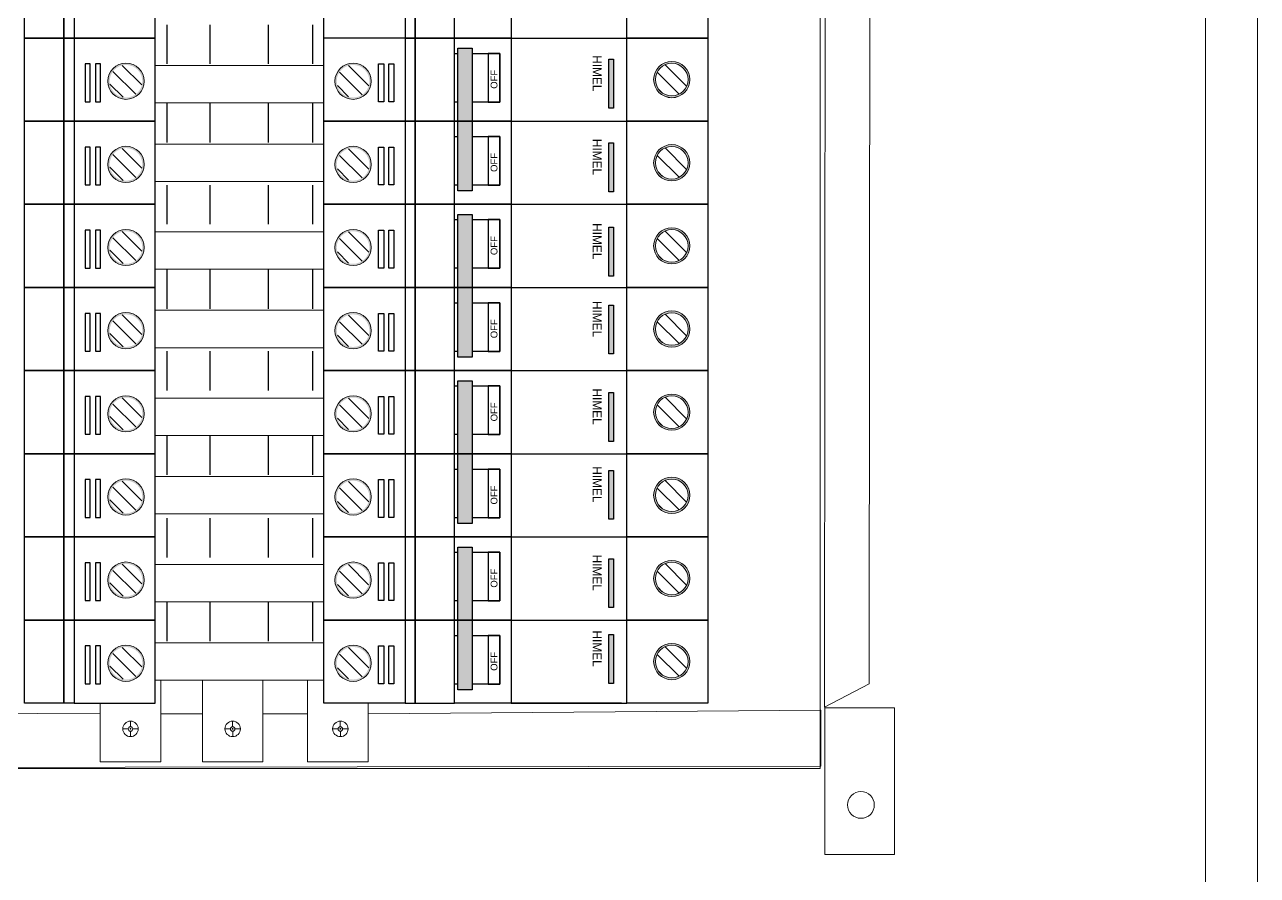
# Model space of a CAD drawing. Header units: inches. Extents: x 18739 to 22272, y 3658 to 7913.
# Drawn here: x 20377.6 to 20477, y 6820.7 to 6889.2 of the extents above; entities that cross this region are included whole.
import ezdxf

# ---------------------------------------------------------------- set-up
doc = ezdxf.new("R2010")
doc.units = ezdxf.units.IN
doc.header["$MEASUREMENT"] = 0
doc.layers.add('20-80AT', color=85, linetype='Continuous')
doc.layers.add('ENCLOSRURE', color=7, linetype='Continuous', lineweight=20)
doc.layers.add('LUGS', color=251, linetype='Continuous', lineweight=5)
doc.styles.get("Standard").update_dxf_attribs({"font": 'arial.ttf'})

msp = doc.modelspace()

# ---------------------------------------------------------------- hatches: boundary and pattern name
h = msp.add_hatch(color=1)
h.dxf.hatch_style = 1
h.paths.add_polyline_path([(20412.56841, 6887.33825), (20413.71143, 6887.33825), (20413.71143, 6875.83154), (20412.56841, 6875.83154)])
h = msp.add_hatch(color=1)
h.dxf.hatch_style = 1
h.paths.add_polyline_path([(20425.11935, 6886.43888), (20424.73499, 6886.43888), (20424.73499, 6882.50071), (20425.11935, 6882.50071)])
h = msp.add_hatch(color=1)
h.dxf.hatch_style = 1
h.paths.add_polyline_path([(20425.11935, 6879.69685), (20424.73499, 6879.69685), (20424.73499, 6875.75868), (20425.11935, 6875.75868)])
h = msp.add_hatch(color=1)
h.dxf.hatch_style = 1
h.paths.add_polyline_path([(20412.56836, 6873.93376), (20413.71138, 6873.93376), (20413.71138, 6862.42705), (20412.56836, 6862.42705)])
h = msp.add_hatch(color=1)
h.dxf.hatch_style = 1
h.paths.add_polyline_path([(20425.11935, 6872.90383), (20424.73499, 6872.90383), (20424.73499, 6868.96566), (20425.11935, 6868.96566)])
h = msp.add_hatch(color=1)
h.dxf.hatch_style = 1
h.paths.add_polyline_path([(20425.11935, 6866.63229), (20424.73499, 6866.63229), (20424.73499, 6862.69412), (20425.11935, 6862.69412)])
h = msp.add_hatch(color=1)
h.dxf.hatch_style = 1
h.paths.add_polyline_path([(20412.56832, 6860.52927), (20413.71134, 6860.52927), (20413.71134, 6849.02256), (20412.56832, 6849.02256)])
h = msp.add_hatch(color=1)
h.dxf.hatch_style = 1
h.paths.add_polyline_path([(20425.11935, 6859.57651), (20424.73499, 6859.57651), (20424.73499, 6855.63834), (20425.11935, 6855.63834)])
h = msp.add_hatch(color=1)
h.dxf.hatch_style = 1
h.paths.add_polyline_path([(20425.11935, 6853.30497), (20424.73499, 6853.30497), (20424.73499, 6849.3668), (20425.11935, 6849.3668)])
h = msp.add_hatch(color=1)
h.dxf.hatch_style = 1
h.paths.add_polyline_path([(20412.56827, 6847.12478), (20413.71129, 6847.12478), (20413.71129, 6835.61808), (20412.56827, 6835.61808)])
h = msp.add_hatch(color=1)
h.dxf.hatch_style = 1
h.paths.add_polyline_path([(20425.11935, 6846.18149), (20424.73499, 6846.18149), (20424.73499, 6842.24332), (20425.11935, 6842.24332)])
h = msp.add_hatch(color=1)
h.dxf.hatch_style = 1
h.paths.add_polyline_path([(20425.11935, 6840.06668), (20424.73499, 6840.06668), (20424.73499, 6836.12851), (20425.11935, 6836.12851)])
at = {"layer": 'ENCLOSRURE'}
h = msp.add_hatch(color=253, dxfattribs=at)
h.dxf.hatch_style = 1
h.paths.add_polyline_path([(20385.81015, 6883.21247, 1), (20385.81015, 6886.13372, 1)])
h.paths.add_polyline_path([(20385.81015, 6885.98649, -1), (20385.81015, 6883.35969, -1)], flags=16)
h = msp.add_hatch(dxfattribs=at)
h.set_pattern_fill('ANSI31', color=253, scale=7.059697, angle=90)
h.set_pattern_definition([(135, (970.8595, -42175.3617), (-0.62399498, -0.62399498), [])])
h.paths.add_polyline_path([(20385.81015, 6885.98649, 1), (20385.81015, 6883.35969, 1)])
h = msp.add_hatch(color=253, dxfattribs=at)
h.dxf.hatch_style = 1
h.paths.add_polyline_path([(20404.11834, 6883.21249, -1), (20404.11834, 6886.13374, -1)])
h.paths.add_polyline_path([(20404.11834, 6885.98652, 1), (20404.11834, 6883.35971, 1)], flags=16)
h = msp.add_hatch(dxfattribs=at)
h.set_pattern_fill('ANSI31', color=253, scale=7.059697, angle=90)
h.set_pattern_definition([(135, (970.3463, -42175.3617), (-0.62399498, -0.62399498), [])])
h.paths.add_polyline_path([(20404.11834, 6885.98652, -1), (20404.11834, 6883.35971, -1)])
h = msp.add_hatch(color=253, dxfattribs=at)
h.dxf.hatch_style = 1
h.paths.add_polyline_path([(20431.27245, 6884.80558, 1), (20428.3512, 6884.80558, 1)])
h.paths.add_polyline_path([(20431.12523, 6884.80558, 1), (20428.49842, 6884.80558, 1)], flags=16)
h = msp.add_hatch(dxfattribs=at)
h.set_pattern_fill('ANSI31', color=253, scale=7.059697, angle=90)
h.set_pattern_definition([(135, (944.6528, -42175.2292), (-0.62399498, -0.62399498), [])])
h.paths.add_polyline_path([(20431.12523, 6884.80558, 1), (20428.49842, 6884.80558, 1)])
h = msp.add_hatch(color=253, dxfattribs=at)
h.dxf.hatch_style = 1
h.paths.add_polyline_path([(20385.81012, 6876.51022, 1), (20385.81012, 6879.43147, 1)])
h.paths.add_polyline_path([(20385.81012, 6879.28425, -1), (20385.81012, 6876.65744, -1)], flags=16)
h = msp.add_hatch(color=253, dxfattribs=at)
h.dxf.hatch_style = 1
h.paths.add_polyline_path([(20404.11838, 6876.51022, -1), (20404.11838, 6879.43147, -1)])
h.paths.add_polyline_path([(20404.11838, 6879.28425, 1), (20404.11838, 6876.65744, 1)], flags=16)
h = msp.add_hatch(color=253, dxfattribs=at)
h.dxf.hatch_style = 1
h.paths.add_polyline_path([(20431.2725, 6878.10331, 1), (20428.35125, 6878.10331, 1)])
h.paths.add_polyline_path([(20431.12528, 6878.10331, 1), (20428.49847, 6878.10331, 1)], flags=16)
h = msp.add_hatch(dxfattribs=at)
h.set_pattern_fill('ANSI31', color=253, scale=7.059697, angle=90)
h.set_pattern_definition([(135, (944.6529, -42181.9315), (-0.62399498, -0.62399498), [])])
h.paths.add_polyline_path([(20431.12528, 6878.10331, 1), (20428.49847, 6878.10331, 1)])
h = msp.add_hatch(dxfattribs=at)
h.set_pattern_fill('ANSI31', color=253, scale=7.059697, angle=90)
h.set_pattern_definition([(135, (970.8594, -42182.064), (-0.62399498, -0.62399498), [])])
h.paths.add_polyline_path([(20385.81012, 6879.28425, 1), (20385.81012, 6876.65744, 1)])
h = msp.add_hatch(dxfattribs=at)
h.set_pattern_fill('ANSI31', color=253, scale=7.059697, angle=90)
h.set_pattern_definition([(135, (970.3464, -42182.064), (-0.62399498, -0.62399498), [])])
h.paths.add_polyline_path([(20404.11838, 6879.28425, -1), (20404.11838, 6876.65744, -1)])
h = msp.add_hatch(color=253, dxfattribs=at)
h.dxf.hatch_style = 1
h.paths.add_polyline_path([(20385.8101, 6869.80798, 1), (20385.8101, 6872.72923, 1)])
h.paths.add_polyline_path([(20385.8101, 6872.58201, -1), (20385.8101, 6869.9552, -1)], flags=16)
h = msp.add_hatch(dxfattribs=at)
h.set_pattern_fill('ANSI31', color=253, scale=7.059697, angle=90)
h.set_pattern_definition([(135, (970.8594, -42188.7662), (-0.62399498, -0.62399498), [])])
h.paths.add_polyline_path([(20385.8101, 6872.58201, 1), (20385.8101, 6869.9552, 1)])
h = msp.add_hatch(color=253, dxfattribs=at)
h.dxf.hatch_style = 1
h.paths.add_polyline_path([(20404.11829, 6869.808, -1), (20404.11829, 6872.72925, -1)])
h.paths.add_polyline_path([(20404.11829, 6872.58203, 1), (20404.11829, 6869.95522, 1)], flags=16)
h = msp.add_hatch(dxfattribs=at)
h.set_pattern_fill('ANSI31', color=253, scale=7.059697, angle=90)
h.set_pattern_definition([(135, (970.3463, -42188.7662), (-0.62399498, -0.62399498), [])])
h.paths.add_polyline_path([(20404.11829, 6872.58203, -1), (20404.11829, 6869.95522, -1)])
h = msp.add_hatch(color=253, dxfattribs=at)
h.dxf.hatch_style = 1
h.paths.add_polyline_path([(20431.2724, 6871.40109, 1), (20428.35115, 6871.40109, 1)])
h.paths.add_polyline_path([(20431.12518, 6871.40109, 1), (20428.49838, 6871.40109, 1)], flags=16)
h = msp.add_hatch(dxfattribs=at)
h.set_pattern_fill('ANSI31', color=253, scale=7.059697, angle=90)
h.set_pattern_definition([(135, (944.6528, -42188.6337), (-0.62399498, -0.62399498), [])])
h.paths.add_polyline_path([(20431.12518, 6871.40109, 1), (20428.49838, 6871.40109, 1)])
h = msp.add_hatch(color=253, dxfattribs=at)
h.dxf.hatch_style = 1
h.paths.add_polyline_path([(20385.81008, 6863.10573, 1), (20385.81008, 6866.02698, 1)])
h.paths.add_polyline_path([(20385.81008, 6865.87976, -1), (20385.81008, 6863.25296, -1)], flags=16)
h = msp.add_hatch(dxfattribs=at)
h.set_pattern_fill('ANSI31', color=253, scale=7.059697, angle=90)
h.set_pattern_definition([(135, (970.8594, -42195.46845), (-0.62399498, -0.62399498), [])])
h.paths.add_polyline_path([(20385.81008, 6865.87976, 1), (20385.81008, 6863.25296, 1)])
h = msp.add_hatch(color=253, dxfattribs=at)
h.dxf.hatch_style = 1
h.paths.add_polyline_path([(20404.11834, 6863.10573, -1), (20404.11834, 6866.02698, -1)])
h.paths.add_polyline_path([(20404.11834, 6865.87976, 1), (20404.11834, 6863.25296, 1)], flags=16)
h = msp.add_hatch(dxfattribs=at)
h.set_pattern_fill('ANSI31', color=253, scale=7.059697, angle=90)
h.set_pattern_definition([(135, (970.3463, -42195.46845), (-0.62399498, -0.62399498), [])])
h.paths.add_polyline_path([(20404.11834, 6865.87976, -1), (20404.11834, 6863.25296, -1)])
h = msp.add_hatch(color=253, dxfattribs=at)
h.dxf.hatch_style = 1
h.paths.add_polyline_path([(20431.27245, 6864.69882, 1), (20428.3512, 6864.69882, 1)])
h.paths.add_polyline_path([(20431.12523, 6864.69882, 1), (20428.49842, 6864.69882, 1)], flags=16)
h = msp.add_hatch(dxfattribs=at)
h.set_pattern_fill('ANSI31', color=253, scale=7.059697, angle=90)
h.set_pattern_definition([(135, (944.6528, -42195.336), (-0.62399498, -0.62399498), [])])
h.paths.add_polyline_path([(20431.12523, 6864.69882, 1), (20428.49842, 6864.69882, 1)])
h = msp.add_hatch(color=253, dxfattribs=at)
h.dxf.hatch_style = 1
h.paths.add_polyline_path([(20385.81005, 6856.40349, 1), (20385.81005, 6859.32474, 1)])
h.paths.add_polyline_path([(20385.81005, 6859.17752, -1), (20385.81005, 6856.55071, -1)], flags=16)
h = msp.add_hatch(dxfattribs=at)
h.set_pattern_fill('ANSI31', color=253, scale=7.059697, angle=90)
h.set_pattern_definition([(135, (970.8594, -42202.1707), (-0.62399498, -0.62399498), [])])
h.paths.add_polyline_path([(20385.81005, 6859.17752, 1), (20385.81005, 6856.55071, 1)])
h = msp.add_hatch(color=253, dxfattribs=at)
h.dxf.hatch_style = 1
h.paths.add_polyline_path([(20404.11824, 6856.40351, -1), (20404.11824, 6859.32476, -1)])
h.paths.add_polyline_path([(20404.11824, 6859.17754, 1), (20404.11824, 6856.55074, 1)], flags=16)
h = msp.add_hatch(dxfattribs=at)
h.set_pattern_fill('ANSI31', color=253, scale=7.059697, angle=90)
h.set_pattern_definition([(135, (970.3462, -42202.1707), (-0.62399498, -0.62399498), [])])
h.paths.add_polyline_path([(20404.11824, 6859.17754, -1), (20404.11824, 6856.55074, -1)])
h = msp.add_hatch(color=253, dxfattribs=at)
h.dxf.hatch_style = 1
h.paths.add_polyline_path([(20431.27236, 6857.9966, 1), (20428.35111, 6857.9966, 1)])
h.paths.add_polyline_path([(20431.12514, 6857.9966, 1), (20428.49833, 6857.9966, 1)], flags=16)
h = msp.add_hatch(dxfattribs=at)
h.set_pattern_fill('ANSI31', color=253, scale=7.059697, angle=90)
h.set_pattern_definition([(135, (944.65275, -42202.0382), (-0.62399498, -0.62399498), [])])
h.paths.add_polyline_path([(20431.12514, 6857.9966, 1), (20428.49833, 6857.9966, 1)])
h = msp.add_hatch(color=253, dxfattribs=at)
h.dxf.hatch_style = 1
h.paths.add_polyline_path([(20385.81003, 6849.70125, 1), (20385.81003, 6852.62249, 1)])
h.paths.add_polyline_path([(20385.81003, 6852.47527, -1), (20385.81003, 6849.84847, -1)], flags=16)
h = msp.add_hatch(color=253, dxfattribs=at)
h.dxf.hatch_style = 1
h.paths.add_polyline_path([(20404.11829, 6849.70125, -1), (20404.11829, 6852.62249, -1)])
h.paths.add_polyline_path([(20404.11829, 6852.47527, 1), (20404.11829, 6849.84847, 1)], flags=16)
h = msp.add_hatch(color=253, dxfattribs=at)
h.dxf.hatch_style = 1
h.paths.add_polyline_path([(20431.2724, 6851.29433, 1), (20428.35115, 6851.29433, 1)])
h.paths.add_polyline_path([(20431.12518, 6851.29433, 1), (20428.49838, 6851.29433, 1)], flags=16)
h = msp.add_hatch(dxfattribs=at)
h.set_pattern_fill('ANSI31', color=253, scale=7.059697, angle=90)
h.set_pattern_definition([(135, (944.6528, -42208.7405), (-0.62399498, -0.62399498), [])])
h.paths.add_polyline_path([(20431.12518, 6851.29433, 1), (20428.49838, 6851.29433, 1)])
h = msp.add_hatch(dxfattribs=at)
h.set_pattern_fill('ANSI31', color=253, scale=7.059697, angle=90)
h.set_pattern_definition([(135, (970.8593, -42208.8729), (-0.62399498, -0.62399498), [])])
h.paths.add_polyline_path([(20385.81003, 6852.47527, 1), (20385.81003, 6849.84847, 1)])
h = msp.add_hatch(dxfattribs=at)
h.set_pattern_fill('ANSI31', color=253, scale=7.059697, angle=90)
h.set_pattern_definition([(135, (970.3463, -42208.8729), (-0.62399498, -0.62399498), [])])
h.paths.add_polyline_path([(20404.11829, 6852.47527, -1), (20404.11829, 6849.84847, -1)])
h = msp.add_hatch(color=253, dxfattribs=at)
h.dxf.hatch_style = 1
h.paths.add_polyline_path([(20385.81001, 6842.999, 1), (20385.81001, 6845.92025, 1)])
h.paths.add_polyline_path([(20385.81001, 6845.77303, -1), (20385.81001, 6843.14622, -1)], flags=16)
h = msp.add_hatch(dxfattribs=at)
h.set_pattern_fill('ANSI31', color=253, scale=7.059697, angle=90)
h.set_pattern_definition([(135, (970.8593, -42215.5752), (-0.62399498, -0.62399498), [])])
h.paths.add_polyline_path([(20385.81001, 6845.77303, 1), (20385.81001, 6843.14622, 1)])
h = msp.add_hatch(color=253, dxfattribs=at)
h.dxf.hatch_style = 1
h.paths.add_polyline_path([(20404.1182, 6842.99903, -1), (20404.1182, 6845.92027, -1)])
h.paths.add_polyline_path([(20404.1182, 6845.77305, 1), (20404.1182, 6843.14625, 1)], flags=16)
h = msp.add_hatch(dxfattribs=at)
h.set_pattern_fill('ANSI31', color=253, scale=7.059697, angle=90)
h.set_pattern_definition([(135, (970.3462, -42215.5752), (-0.62399498, -0.62399498), [])])
h.paths.add_polyline_path([(20404.1182, 6845.77305, -1), (20404.1182, 6843.14625, -1)])
h = msp.add_hatch(color=253, dxfattribs=at)
h.dxf.hatch_style = 1
h.paths.add_polyline_path([(20431.27231, 6844.59211, 1), (20428.35106, 6844.59211, 1)])
h.paths.add_polyline_path([(20431.12509, 6844.59211, 1), (20428.49828, 6844.59211, 1)], flags=16)
h = msp.add_hatch(dxfattribs=at)
h.set_pattern_fill('ANSI31', color=253, scale=7.059697, angle=90)
h.set_pattern_definition([(135, (944.6527, -42215.4427), (-0.62399498, -0.62399498), [])])
h.paths.add_polyline_path([(20431.12509, 6844.59211, 1), (20428.49828, 6844.59211, 1)])
h = msp.add_hatch(color=253, dxfattribs=at)
h.dxf.hatch_style = 1
h.paths.add_polyline_path([(20385.80998, 6836.29676, 1), (20385.80998, 6839.21801, 1)])
h.paths.add_polyline_path([(20385.80998, 6839.07078, -1), (20385.80998, 6836.44398, -1)], flags=16)
h = msp.add_hatch(dxfattribs=at)
h.set_pattern_fill('ANSI31', color=253, scale=7.059697, angle=90)
h.set_pattern_definition([(135, (970.8593, -42222.2774), (-0.62399498, -0.62399498), [])])
h.paths.add_polyline_path([(20385.80998, 6839.07078, 1), (20385.80998, 6836.44398, 1)])
h = msp.add_hatch(color=253, dxfattribs=at)
h.dxf.hatch_style = 1
h.paths.add_polyline_path([(20404.11824, 6836.29676, -1), (20404.11824, 6839.21801, -1)])
h.paths.add_polyline_path([(20404.11824, 6839.07078, 1), (20404.11824, 6836.44398, 1)], flags=16)
h = msp.add_hatch(dxfattribs=at)
h.set_pattern_fill('ANSI31', color=253, scale=7.059697, angle=90)
h.set_pattern_definition([(135, (970.3462, -42222.2774), (-0.62399498, -0.62399498), [])])
h.paths.add_polyline_path([(20404.11824, 6839.07078, -1), (20404.11824, 6836.44398, -1)])
h = msp.add_hatch(color=253, dxfattribs=at)
h.dxf.hatch_style = 1
h.paths.add_polyline_path([(20431.27236, 6837.88984, 1), (20428.35111, 6837.88984, 1)])
h.paths.add_polyline_path([(20431.12514, 6837.88984, 1), (20428.49833, 6837.88984, 1)], flags=16)
h = msp.add_hatch(dxfattribs=at)
h.set_pattern_fill('ANSI31', color=253, scale=7.059697, angle=90)
h.set_pattern_definition([(135, (944.65275, -42222.145), (-0.62399498, -0.62399498), [])])
h.paths.add_polyline_path([(20431.12514, 6837.88984, 1), (20428.49833, 6837.88984, 1)])

# ---------------------------------------------------------------- linework, layer by layer
at = {"color": 0}
for p, q in [((20389.09821, 6889.22971), (20389.09821, 6886.07007)), ((20392.58214, 6889.22971), (20392.58214, 6886.07007)), ((20397.28107, 6889.22971), (20397.28107, 6886.07007)), ((20400.85892, 6889.22971), (20400.85892, 6886.07007)), ((20416.85101, 6888.15718), (20426.18191, 6888.15718)), ((20389.09821, 6882.90188), (20389.09821, 6879.74223)), ((20392.58214, 6882.90188), (20392.58214, 6879.74223)), ((20397.28107, 6882.90188), (20397.28107, 6879.74223)), ((20400.85892, 6882.90188), (20400.85892, 6879.74223)), ((20389.09821, 6876.29894), (20389.09821, 6873.1393)), ((20392.58214, 6876.29894), (20392.58214, 6873.1393)), ((20397.28107, 6876.29894), (20397.28107, 6873.1393)), ((20400.85892, 6876.29894), (20400.85892, 6873.1393)), ((20416.85096, 6874.7527), (20426.18186, 6874.7527)), ((20389.09816, 6869.49739), (20389.09816, 6866.33774)), ((20392.58209, 6869.49739), (20392.58209, 6866.33774)), ((20397.28102, 6869.49739), (20397.28102, 6866.33774)), ((20400.85887, 6869.49739), (20400.85887, 6866.33774)), ((20389.09821, 6862.91024), (20389.09821, 6859.7506)), ((20392.58214, 6862.91024), (20392.58214, 6859.7506)), ((20397.28107, 6862.91024), (20397.28107, 6859.7506)), ((20400.85892, 6862.91024), (20400.85892, 6859.7506)), ((20416.85091, 6861.34821), (20426.18182, 6861.34821)), ((20389.09811, 6856.0929), (20389.09811, 6852.93326)), ((20392.58204, 6856.0929), (20392.58204, 6852.93326)), ((20397.28098, 6856.0929), (20397.28098, 6852.93326)), ((20400.85883, 6856.0929), (20400.85883, 6852.93326)), ((20389.09821, 6849.44607), (20389.09821, 6846.28643)), ((20392.58214, 6849.44607), (20392.58214, 6846.28643)), ((20397.28107, 6849.44607), (20397.28107, 6846.28643)), ((20400.85892, 6849.44607), (20400.85892, 6846.28643)), ((20416.85087, 6847.94372), (20426.18177, 6847.94372)), ((20389.09807, 6842.68841), (20389.09807, 6839.52877)), ((20392.582, 6842.68841), (20392.582, 6839.52877)), ((20397.28093, 6842.68841), (20397.28093, 6839.52877)), ((20400.85878, 6842.68841), (20400.85878, 6839.52877)), ((20416.85082, 6834.53923), (20426.18172, 6834.53923))]:
    msp.add_line(p, q, dxfattribs=at)
at = {"color": 1}
for points in [[(20412.56841, 6875.83154), (20412.56841, 6887.33825), (20413.71143, 6887.33825), (20413.71143, 6875.83154)], [(20425.11935, 6886.43888), (20425.11935, 6882.50071), (20424.73499, 6882.50071), (20424.73499, 6886.43888)], [(20425.11935, 6879.69685), (20425.11935, 6875.75868), (20424.73499, 6875.75868), (20424.73499, 6879.69685)], [(20412.56836, 6862.42705), (20412.56836, 6873.93376), (20413.71138, 6873.93376), (20413.71138, 6862.42705)], [(20425.11935, 6872.90383), (20425.11935, 6868.96566), (20424.73499, 6868.96566), (20424.73499, 6872.90383)], [(20425.11935, 6866.63229), (20425.11935, 6862.69412), (20424.73499, 6862.69412), (20424.73499, 6866.63229)], [(20412.56832, 6849.02256), (20412.56832, 6860.52927), (20413.71134, 6860.52927), (20413.71134, 6849.02256)], [(20425.11935, 6859.57651), (20425.11935, 6855.63834), (20424.73499, 6855.63834), (20424.73499, 6859.57651)], [(20425.11935, 6853.30497), (20425.11935, 6849.3668), (20424.73499, 6849.3668), (20424.73499, 6853.30497)], [(20412.56827, 6835.61808), (20412.56827, 6847.12478), (20413.71129, 6847.12478), (20413.71129, 6835.61808)], [(20425.11935, 6846.18149), (20425.11935, 6842.24332), (20424.73499, 6842.24332), (20424.73499, 6846.18149)], [(20425.11935, 6840.06668), (20425.11935, 6836.12851), (20424.73499, 6836.12851), (20424.73499, 6840.06668)]]:
    msp.add_lwpolyline(points, close=True, dxfattribs=at)
at = {"layer": '20-80AT', "color": 0}
for p, q in [((20416.85094, 6888.15751), (20426.18186, 6888.15729)), ((20416.85103, 6881.45513), (20426.18196, 6881.45492)), ((20416.85103, 6874.75302), (20426.18196, 6874.75281)), ((20416.85098, 6868.05064), (20426.18191, 6868.05043)), ((20416.85098, 6861.34853), (20426.18191, 6861.34832)), ((20416.85094, 6854.64615), (20426.18186, 6854.64594)), ((20416.85094, 6847.94404), (20426.18186, 6847.94383)), ((20416.85089, 6841.24166), (20426.18182, 6841.24145)), ((20416.442, 6834.56274), (20425.77292, 6834.56253)), ((20416.85089, 6834.53955), (20426.18182, 6834.53934))]:
    msp.add_line(p, q, dxfattribs=at)
for points in [[(20377.63981, 6894.85967), (20380.79368, 6894.85967), (20380.79368, 6888.15741), (20377.63981, 6888.15741)], [(20380.79368, 6894.85967), (20381.6191, 6894.85967), (20381.6191, 6888.15746), (20380.79368, 6888.15746)], [(20381.61912, 6894.85971), (20381.6191, 6888.15746), (20388.15681, 6888.15746), (20388.15684, 6894.85971)], [(20408.3092, 6894.85971), (20408.30922, 6888.15746), (20401.77151, 6888.15746), (20401.77148, 6894.85971)], [(20409.13464, 6894.85967), (20408.30922, 6894.85967), (20408.30922, 6888.15746), (20409.13464, 6888.15746)], [(20412.28851, 6894.85967), (20409.13464, 6894.85967), (20409.13464, 6888.15741), (20412.28851, 6888.15741)], [(20412.28887, 6888.15737), (20412.28884, 6894.85962), (20416.85094, 6894.85962), (20416.85096, 6888.15737)], [(20432.71958, 6894.8594), (20432.7196, 6888.15716), (20426.18189, 6888.15716), (20426.18186, 6894.8594)], [(20377.63993, 6888.15743), (20380.79379, 6888.15743), (20380.79379, 6881.45516), (20377.63993, 6881.45516)], [(20380.79379, 6888.15743), (20381.61921, 6888.15743), (20381.61921, 6881.45522), (20380.79379, 6881.45522)], [(20381.61924, 6888.15746), (20381.61921, 6881.45522), (20388.15693, 6881.45522), (20388.15695, 6888.15746)], [(20408.30925, 6888.15749), (20408.30927, 6881.45524), (20401.77155, 6881.45524), (20401.77153, 6888.15749)], [(20409.13469, 6888.15745), (20408.30927, 6888.15745), (20408.30927, 6881.45524), (20409.13469, 6881.45524)], [(20412.28856, 6888.15745), (20409.13469, 6888.15745), (20409.13469, 6881.45519), (20412.28856, 6881.45519)], [(20412.28891, 6881.45515), (20412.28889, 6888.1574), (20416.85098, 6888.1574), (20416.85101, 6881.45515)], [(20432.71962, 6888.15718), (20432.71965, 6881.45494), (20426.18193, 6881.45494), (20426.18191, 6888.15718)], [(20415.95737, 6882.99748), (20415.95737, 6886.91832), (20415.01678, 6886.91832), (20415.01678, 6882.99748)], [(20382.92404, 6883.01991), (20382.92404, 6886.06917), (20382.51667, 6886.06917), (20382.51667, 6883.01991)], [(20383.74801, 6883.01991), (20383.74801, 6886.06917), (20383.34064, 6886.06917), (20383.34064, 6883.01991)], [(20406.18048, 6883.01994), (20406.18048, 6886.0692), (20406.58785, 6886.0692), (20406.58785, 6883.01994)], [(20407.00445, 6883.01994), (20407.00445, 6886.0692), (20407.41182, 6886.0692), (20407.41182, 6883.01994)], [(20377.6399, 6881.45519), (20380.79377, 6881.45519), (20380.79377, 6874.75292), (20377.6399, 6874.75292)], [(20380.79377, 6881.45519), (20381.61919, 6881.45519), (20381.61919, 6874.75298), (20380.79377, 6874.75298)], [(20381.61921, 6881.45522), (20381.61919, 6874.75298), (20388.15691, 6874.75298), (20388.15693, 6881.45522)], [(20408.30929, 6881.45522), (20408.30932, 6874.75298), (20401.7716, 6874.75298), (20401.77158, 6881.45522)], [(20409.13474, 6881.45519), (20408.30932, 6881.45519), (20408.30932, 6874.75298), (20409.13474, 6874.75298)], [(20412.2886, 6881.45519), (20409.13474, 6881.45519), (20409.13474, 6874.75292), (20412.2886, 6874.75292)], [(20412.28896, 6874.75289), (20412.28894, 6881.45513), (20416.85103, 6881.45513), (20416.85106, 6874.75289)], [(20432.71967, 6881.45492), (20432.7197, 6874.75267), (20426.18198, 6874.75267), (20426.18196, 6881.45492)], [(20415.95742, 6876.29521), (20415.95742, 6880.21605), (20415.01682, 6880.21605), (20415.01682, 6876.29521)], [(20382.92401, 6876.31767), (20382.92401, 6879.36693), (20382.51664, 6879.36693), (20382.51664, 6876.31767)], [(20383.74798, 6876.31767), (20383.74798, 6879.36693), (20383.34061, 6879.36693), (20383.34061, 6876.31767)], [(20406.18052, 6876.31767), (20406.18052, 6879.36693), (20406.5879, 6879.36693), (20406.5879, 6876.31767)], [(20407.00449, 6876.31767), (20407.00449, 6879.36693), (20407.41187, 6879.36693), (20407.41187, 6876.31767)], [(20377.63988, 6874.75294), (20380.79375, 6874.75294), (20380.79375, 6868.05067), (20377.63988, 6868.05067)], [(20380.79375, 6874.75294), (20381.61917, 6874.75294), (20381.61917, 6868.05073), (20380.79375, 6868.05073)], [(20381.61919, 6874.75298), (20381.61917, 6868.05073), (20388.15688, 6868.05073), (20388.15691, 6874.75298)], [(20408.3092, 6874.753), (20408.30922, 6868.05076), (20401.77151, 6868.05076), (20401.77148, 6874.753)], [(20409.13464, 6874.75297), (20408.30922, 6874.75297), (20408.30922, 6868.05076), (20409.13464, 6868.05076)], [(20412.28851, 6874.75297), (20409.13464, 6874.75297), (20409.13464, 6868.0507), (20412.28851, 6868.0507)], [(20412.28886, 6868.05067), (20412.28884, 6874.75291), (20416.85094, 6874.75291), (20416.85096, 6868.05067)], [(20432.71958, 6874.7527), (20432.7196, 6868.05045), (20426.18189, 6868.05045), (20426.18186, 6874.7527)], [(20415.95732, 6869.59299), (20415.95732, 6873.51383), (20415.01673, 6873.51383), (20415.01673, 6869.59299)], [(20382.92399, 6869.61542), (20382.92399, 6872.66468), (20382.51662, 6872.66468), (20382.51662, 6869.61542)], [(20383.74796, 6869.61542), (20383.74796, 6872.66468), (20383.34059, 6872.66468), (20383.34059, 6869.61542)], [(20406.18043, 6869.61545), (20406.18043, 6872.66471), (20406.5878, 6872.66471), (20406.5878, 6869.61545)], [(20407.0044, 6869.61545), (20407.0044, 6872.66471), (20407.41177, 6872.66471), (20407.41177, 6869.61545)], [(20377.63986, 6868.0507), (20380.79372, 6868.0507), (20380.79372, 6861.34843), (20377.63986, 6861.34843)], [(20380.79372, 6868.0507), (20381.61914, 6868.0507), (20381.61914, 6861.34849), (20380.79372, 6861.34849)], [(20381.61917, 6868.05073), (20381.61914, 6861.34849), (20388.15686, 6861.34849), (20388.15688, 6868.05073)], [(20408.30925, 6868.05073), (20408.30927, 6861.34849), (20401.77155, 6861.34849), (20401.77153, 6868.05073)], [(20409.13469, 6868.0507), (20408.30927, 6868.0507), (20408.30927, 6861.34849), (20409.13469, 6861.34849)], [(20412.28856, 6868.0507), (20409.13469, 6868.0507), (20409.13469, 6861.34843), (20412.28856, 6861.34843)], [(20412.28891, 6861.3484), (20412.28889, 6868.05064), (20416.85098, 6868.05064), (20416.85101, 6861.3484)], [(20432.71963, 6868.05043), (20432.71965, 6861.34818), (20426.18193, 6861.34818), (20426.18191, 6868.05043)], [(20415.95737, 6862.89072), (20415.95737, 6866.81156), (20415.01678, 6866.81156), (20415.01678, 6862.89072)], [(20382.92397, 6862.91318), (20382.92397, 6865.96244), (20382.5166, 6865.96244), (20382.5166, 6862.91318)], [(20383.74794, 6862.91318), (20383.74794, 6865.96244), (20383.34057, 6865.96244), (20383.34057, 6862.91318)], [(20406.18048, 6862.91318), (20406.18048, 6865.96244), (20406.58785, 6865.96244), (20406.58785, 6862.91318)], [(20407.00445, 6862.91318), (20407.00445, 6865.96244), (20407.41182, 6865.96244), (20407.41182, 6862.91318)], [(20377.63983, 6861.34845), (20380.7937, 6861.34845), (20380.7937, 6854.64618), (20377.63983, 6854.64618)], [(20380.7937, 6861.34845), (20381.61912, 6861.34845), (20381.61912, 6854.64624), (20380.7937, 6854.64624)], [(20381.61914, 6861.34849), (20381.61912, 6854.64624), (20388.15684, 6854.64624), (20388.15686, 6861.34849)], [(20408.30915, 6861.34851), (20408.30918, 6854.64627), (20401.77146, 6854.64627), (20401.77144, 6861.34851)], [(20409.1346, 6861.34848), (20408.30918, 6861.34848), (20408.30918, 6854.64627), (20409.1346, 6854.64627)], [(20412.28846, 6861.34848), (20409.1346, 6861.34848), (20409.1346, 6854.64621), (20412.28846, 6854.64621)], [(20412.28882, 6854.64618), (20412.28879, 6861.34842), (20416.85089, 6861.34842), (20416.85091, 6854.64618)], [(20432.71953, 6861.34821), (20432.71955, 6854.64596), (20426.18184, 6854.64596), (20426.18182, 6861.34821)], [(20415.95727, 6856.1885), (20415.95727, 6860.10934), (20415.01668, 6860.10934), (20415.01668, 6856.1885)], [(20382.92394, 6856.21093), (20382.92394, 6859.26019), (20382.51657, 6859.26019), (20382.51657, 6856.21093)], [(20383.74791, 6856.21093), (20383.74791, 6859.26019), (20383.34054, 6859.26019), (20383.34054, 6856.21093)], [(20406.18038, 6856.21096), (20406.18038, 6859.26022), (20406.58775, 6859.26022), (20406.58775, 6856.21096)], [(20407.00435, 6856.21096), (20407.00435, 6859.26022), (20407.41172, 6859.26022), (20407.41172, 6856.21096)], [(20377.63981, 6854.64621), (20380.79368, 6854.64621), (20380.79368, 6847.94394), (20377.63981, 6847.94394)], [(20380.79368, 6854.64621), (20381.6191, 6854.64621), (20381.6191, 6847.944), (20380.79368, 6847.944)], [(20381.61912, 6854.64624), (20381.6191, 6847.944), (20388.15681, 6847.944), (20388.15684, 6854.64624)], [(20408.3092, 6854.64624), (20408.30922, 6847.944), (20401.77151, 6847.944), (20401.77148, 6854.64624)], [(20409.13464, 6854.64621), (20408.30922, 6854.64621), (20408.30922, 6847.944), (20409.13464, 6847.944)], [(20412.28851, 6854.64621), (20409.13464, 6854.64621), (20409.13464, 6847.94394), (20412.28851, 6847.94394)], [(20412.28887, 6847.94391), (20412.28884, 6854.64615), (20416.85094, 6854.64615), (20416.85096, 6847.94391)], [(20432.71958, 6854.64594), (20432.7196, 6847.94369), (20426.18189, 6847.94369), (20426.18186, 6854.64594)], [(20382.92392, 6849.50869), (20382.92392, 6852.55795), (20382.51655, 6852.55795), (20382.51655, 6849.50869)], [(20383.74789, 6849.50869), (20383.74789, 6852.55795), (20383.34052, 6852.55795), (20383.34052, 6849.50869)], [(20406.18043, 6849.50869), (20406.18043, 6852.55795), (20406.5878, 6852.55795), (20406.5878, 6849.50869)], [(20407.0044, 6849.50869), (20407.0044, 6852.55795), (20407.41177, 6852.55795), (20407.41177, 6849.50869)], [(20415.95732, 6849.48623), (20415.95732, 6853.40707), (20415.01673, 6853.40707), (20415.01673, 6849.48623)], [(20377.63979, 6847.94396), (20380.79365, 6847.94396), (20380.79365, 6841.24169), (20377.63979, 6841.24169)], [(20380.79365, 6847.94396), (20381.61907, 6847.94396), (20381.61907, 6841.24175), (20380.79365, 6841.24175)], [(20381.6191, 6847.944), (20381.61907, 6841.24175), (20388.15679, 6841.24175), (20388.15681, 6847.944)], [(20408.30911, 6847.94402), (20408.30913, 6841.24178), (20401.77141, 6841.24178), (20401.77139, 6847.94402)], [(20409.13455, 6847.94399), (20408.30913, 6847.94399), (20408.30913, 6841.24178), (20409.13455, 6841.24178)], [(20412.28842, 6847.94399), (20409.13455, 6847.94399), (20409.13455, 6841.24172), (20412.28842, 6841.24172)], [(20412.28877, 6841.24169), (20412.28875, 6847.94393), (20416.85084, 6847.94393), (20416.85087, 6841.24169)], [(20432.71948, 6847.94372), (20432.71951, 6841.24147), (20426.18179, 6841.24147), (20426.18177, 6847.94372)], [(20415.95723, 6842.78401), (20415.95723, 6846.70485), (20415.01664, 6846.70485), (20415.01664, 6842.78401)], [(20382.9239, 6842.80645), (20382.9239, 6845.85571), (20382.51653, 6845.85571), (20382.51653, 6842.80645)], [(20383.74787, 6842.80645), (20383.74787, 6845.85571), (20383.34049, 6845.85571), (20383.34049, 6842.80645)], [(20406.18034, 6842.80647), (20406.18034, 6845.85573), (20406.58771, 6845.85573), (20406.58771, 6842.80647)], [(20407.00431, 6842.80647), (20407.00431, 6845.85573), (20407.41168, 6845.85573), (20407.41168, 6842.80647)], [(20377.63976, 6841.24172), (20380.79363, 6841.24172), (20380.79363, 6834.53945), (20377.63976, 6834.53945)], [(20380.79363, 6841.24172), (20381.61905, 6841.24172), (20381.61905, 6834.53951), (20380.79363, 6834.53951)], [(20381.61907, 6841.24175), (20381.61905, 6834.53951), (20388.15677, 6834.53951), (20388.15679, 6841.24175)], [(20408.30915, 6841.24175), (20408.30918, 6834.53951), (20401.77146, 6834.53951), (20401.77144, 6841.24175)], [(20409.1346, 6841.24172), (20408.30918, 6841.24172), (20408.30918, 6834.53951), (20409.1346, 6834.53951)], [(20412.28846, 6841.24172), (20409.1346, 6841.24172), (20409.1346, 6834.53945), (20412.28846, 6834.53945)], [(20412.28882, 6834.53942), (20412.2888, 6841.24166), (20416.85089, 6841.24166), (20416.85091, 6834.53942)], [(20432.71953, 6841.24145), (20432.71956, 6834.53921), (20426.18184, 6834.53921), (20426.18182, 6841.24145)], [(20415.95728, 6836.08174), (20415.95728, 6840.00259), (20415.01668, 6840.00259), (20415.01668, 6836.08174)], [(20382.92387, 6836.1042), (20382.92387, 6839.15346), (20382.5165, 6839.15346), (20382.5165, 6836.1042)], [(20383.74784, 6836.1042), (20383.74784, 6839.15346), (20383.34047, 6839.15346), (20383.34047, 6836.1042)], [(20406.18038, 6836.1042), (20406.18038, 6839.15346), (20406.58775, 6839.15346), (20406.58775, 6836.1042)], [(20407.00435, 6836.1042), (20407.00435, 6839.15346), (20407.41172, 6839.15346), (20407.41172, 6836.1042)]]:
    msp.add_lwpolyline(points, close=True, dxfattribs=at)
for points in [[(20416.85096, 6894.8594), (20416.85096, 6888.15729), (20426.18186, 6888.15729), (20426.18186, 6894.8594)], [(20416.85101, 6888.15718), (20416.85101, 6881.45507), (20426.18191, 6881.45507), (20426.18191, 6888.15718)], [(20412.56841, 6882.99748), (20412.28892, 6882.99748), (20412.28892, 6886.91832), (20412.5684, 6886.91832)], [(20413.71142, 6886.91832), (20415.95737, 6886.91832), (20415.95737, 6882.99748), (20413.71142, 6882.99748)], [(20416.85103, 6881.4551), (20412.28859, 6881.45516)], [(20412.28859, 6881.45512), (20412.56843, 6881.45511)], [(20413.71146, 6881.45509), (20416.85103, 6881.45505)], [(20416.85106, 6881.45492), (20416.85106, 6874.75281), (20426.18196, 6874.75281), (20426.18196, 6881.45492)], [(20412.56846, 6876.29521), (20412.28897, 6876.29521), (20412.28897, 6880.21605), (20412.56845, 6880.21605)], [(20413.71147, 6880.21605), (20415.95742, 6880.21605), (20415.95742, 6876.29521), (20413.71147, 6876.29521)], [(20416.85096, 6874.7527), (20416.85096, 6868.05059), (20426.18186, 6868.05059), (20426.18186, 6874.7527)], [(20412.56836, 6869.59299), (20412.28887, 6869.59299), (20412.28887, 6873.51383), (20412.56835, 6873.51383)], [(20413.71137, 6873.51383), (20415.95732, 6873.51383), (20415.95732, 6869.59299), (20413.71137, 6869.59299)], [(20416.85098, 6868.05061), (20412.28855, 6868.05067)], [(20412.28855, 6868.05063), (20412.56839, 6868.05062)], [(20413.71141, 6868.05061), (20416.85098, 6868.05056)], [(20416.85101, 6868.05043), (20416.85101, 6861.34832), (20426.18191, 6861.34832), (20426.18191, 6868.05043)], [(20412.56841, 6862.89072), (20412.28892, 6862.89072), (20412.28892, 6866.81156), (20412.5684, 6866.81156)], [(20413.71142, 6866.81156), (20415.95737, 6866.81156), (20415.95737, 6862.89072), (20413.71142, 6862.89072)], [(20416.85091, 6861.34821), (20416.85091, 6854.6461), (20426.18182, 6854.6461), (20426.18182, 6861.34821)], [(20412.56832, 6856.1885), (20412.28883, 6856.1885), (20412.28883, 6860.10934), (20412.5683, 6860.10934)], [(20413.71133, 6860.10934), (20415.95727, 6860.10934), (20415.95727, 6856.1885), (20413.71133, 6856.1885)], [(20416.85094, 6854.64612), (20412.2885, 6854.64619)], [(20412.2885, 6854.64614), (20412.56834, 6854.64613)], [(20413.71136, 6854.64612), (20416.85094, 6854.64607)], [(20416.85096, 6854.64594), (20416.85096, 6847.94383), (20426.18186, 6847.94383), (20426.18186, 6854.64594)], [(20412.56836, 6849.48623), (20412.28887, 6849.48623), (20412.28887, 6853.40707), (20412.56835, 6853.40707)], [(20413.71137, 6853.40707), (20415.95732, 6853.40707), (20415.95732, 6849.48623), (20413.71137, 6849.48623)], [(20416.85087, 6847.94372), (20416.85087, 6841.24161), (20426.18177, 6841.24161), (20426.18177, 6847.94372)], [(20412.56827, 6842.78401), (20412.28878, 6842.78401), (20412.28878, 6846.70485), (20412.56826, 6846.70485)], [(20413.71128, 6846.70485), (20415.95723, 6846.70485), (20415.95723, 6842.78401), (20413.71128, 6842.78401)], [(20416.85089, 6841.24163), (20412.28845, 6841.2417)], [(20412.28845, 6841.24165), (20412.56829, 6841.24165)], [(20413.71131, 6841.24163), (20416.85089, 6841.24158)], [(20416.85091, 6841.24145), (20416.85091, 6834.53934), (20426.18182, 6834.53934), (20426.18182, 6841.24145)], [(20412.56832, 6836.08174), (20412.28883, 6836.08174), (20412.28883, 6840.00259), (20412.56831, 6840.00259)], [(20413.71133, 6840.00259), (20415.95728, 6840.00259), (20415.95728, 6836.08174), (20413.71133, 6836.08174)]]:
    msp.add_lwpolyline(points, dxfattribs=at)
at = {"layer": 'ENCLOSRURE'}
for p, q in [((20386.16306, 6833.08969), (20386.16306, 6832.64359)), ((20394.4005, 6833.08969), (20394.4005, 6832.64359)), ((20403.0832, 6833.08969), (20403.0832, 6832.64359)), ((20385.99065, 6832.46379), (20385.55123, 6832.46379)), ((20386.17738, 6832.27835), (20386.17738, 6831.84506)), ((20386.35619, 6832.47135), (20386.78997, 6832.47135)), ((20394.22809, 6832.46379), (20393.78867, 6832.46379)), ((20394.41482, 6832.27835), (20394.41482, 6831.84506)), ((20394.59363, 6832.47135), (20395.0274, 6832.47135)), ((20402.91079, 6832.46379), (20402.47137, 6832.46379)), ((20403.09752, 6832.27835), (20403.09752, 6831.84506)), ((20403.27634, 6832.47135), (20403.71011, 6832.47135))]:
    msp.add_line(p, q, dxfattribs=at)
for points in [[(20312.42293, 7061.66169), (20477.02393, 7061.66169), (20477.02393, 6766.33305), (20312.42293, 6766.33305)], [(20316.59193, 7057.49269), (20472.85493, 7057.49269), (20472.85493, 6770.55732), (20316.59193, 6770.55732)], [(20348.18009, 6997.30301), (20441.76878, 6997.30301), (20441.76878, 6829.27808), (20348.18009, 6829.27808)], [(20442.26977, 6983.369), (20445.86057, 6980.88431), (20445.7195, 6836.10871), (20442.1287, 6834.20462)], [(20388.1406, 6885.93347), (20401.76078, 6885.93347), (20401.76078, 6882.92057), (20388.1406, 6882.92057)], [(20388.1406, 6879.61122), (20401.76078, 6879.61122), (20401.76078, 6876.59832), (20388.1406, 6876.59832)], [(20388.14055, 6872.52898), (20401.76073, 6872.52898), (20401.76073, 6869.51608), (20388.14055, 6869.51608)], [(20388.14055, 6866.20673), (20401.76073, 6866.20673), (20401.76073, 6863.19383), (20388.14055, 6863.19383)], [(20388.1405, 6859.12449), (20401.76069, 6859.12449), (20401.76069, 6856.11159), (20388.1405, 6856.11159)], [(20388.1405, 6852.80224), (20401.76069, 6852.80224), (20401.76069, 6849.78934), (20388.1405, 6849.78934)], [(20388.14046, 6845.72), (20401.76064, 6845.72), (20401.76064, 6842.7071), (20388.14046, 6842.7071)], [(20388.14046, 6839.39775), (20401.76064, 6839.39775), (20401.76064, 6836.38485), (20388.14046, 6836.38485)], [(20442.14865, 6834.16097), (20447.76923, 6834.16097), (20447.76923, 6822.34634), (20442.14865, 6822.34634)]]:
    msp.add_lwpolyline(points, close=True, dxfattribs=at)
for points in [[(20388.60879, 6836.39364), (20388.60879, 6829.81953), (20383.72643, 6829.81953), (20383.72643, 6834.4842)], [(20391.96601, 6836.4116), (20391.96601, 6829.81185), (20396.84837, 6829.81185), (20396.84837, 6836.40432)], [(20400.44749, 6836.39267), (20400.44749, 6829.82344), (20405.32986, 6829.82344), (20405.32986, 6834.48675)], [(20405.32986, 6833.68082), (20441.82984, 6833.98127), (20441.82984, 6829.45208), (20348.33105, 6829.33705), (20348.33105, 6833.86624), (20383.72643, 6833.68082)], [(20388.60879, 6833.68082), (20391.96601, 6833.68082)], [(20396.84837, 6833.68082), (20400.44749, 6833.68082)]]:
    msp.add_lwpolyline(points, dxfattribs=at)
for centre, radius in [((20386.17284, 6832.46712), 0.62367), ((20394.41028, 6832.46712), 0.62367), ((20403.09299, 6832.46712), 0.62367), ((20386.17412, 6832.46109), 0.18065), ((20386.17436, 6832.47135), 0.03407), ((20394.41156, 6832.46109), 0.18065), ((20394.41179, 6832.47135), 0.03407), ((20403.09426, 6832.46109), 0.18065), ((20403.0945, 6832.47135), 0.03407), ((20445.0605, 6826.33925), 1.08017)]:
    msp.add_circle(centre, radius, dxfattribs=at)
at = {"layer": 'LUGS'}
for centre, radius in [((20385.81015, 6884.67309, -15.16729), 1.46062), ((20404.11834, 6884.67312, -15.16729), 1.46062), ((20429.81183, 6884.80558, -1.47141), 1.46062), ((20429.81195, 6884.80606, -1.47141), 1.46062), ((20429.81183, 6884.80558, -0.73571), 1.3134), ((20385.81012, 6877.97085, -15.16729), 1.46062), ((20404.11838, 6877.97085, -15.16729), 1.46062), ((20429.81187, 6878.10331, -1.47141), 1.46062), ((20429.81199, 6878.10379, -1.47141), 1.46062), ((20429.81187, 6878.10331, -0.73571), 1.3134), ((20385.8101, 6871.2686, -15.16729), 1.46062), ((20404.11829, 6871.26863, -15.16729), 1.46062), ((20429.81178, 6871.40109, -1.47141), 1.46062), ((20429.8119, 6871.40157, -1.47141), 1.46062), ((20429.81178, 6871.40109, -0.73571), 1.3134), ((20385.81008, 6864.56636, -15.16729), 1.46062), ((20404.11834, 6864.56636, -15.16729), 1.46062), ((20429.81183, 6864.69882, -1.47141), 1.46062), ((20429.81195, 6864.6993, -1.47141), 1.46062), ((20429.81183, 6864.69882, -0.73571), 1.3134), ((20385.81005, 6857.86411, -15.16729), 1.46062), ((20404.11824, 6857.86414, -15.16729), 1.46062), ((20429.81173, 6857.9966, -1.47141), 1.46062), ((20429.81185, 6857.99708, -1.47141), 1.46062), ((20429.81173, 6857.9966, -0.73571), 1.3134), ((20385.81003, 6851.16187, -15.16729), 1.46062), ((20404.11829, 6851.16187, -15.16729), 1.46062), ((20429.81178, 6851.29433, -1.47141), 1.46062), ((20429.8119, 6851.29481, -1.47141), 1.46062), ((20429.81178, 6851.29433, -0.73571), 1.3134), ((20385.81001, 6844.45963, -15.16729), 1.46062), ((20404.1182, 6844.45965, -15.16729), 1.46062), ((20429.81169, 6844.59211, -1.47141), 1.46062), ((20429.8118, 6844.59259, -1.47141), 1.46062), ((20429.81169, 6844.59211, -0.73571), 1.3134), ((20385.80998, 6837.75738, -15.16729), 1.46062), ((20404.11824, 6837.75738, -15.16729), 1.46062), ((20429.81173, 6837.88984, -1.47141), 1.46062), ((20429.81185, 6837.89032, -1.47141), 1.46062), ((20429.81173, 6837.88984, -0.73571), 1.3134)]:
    msp.add_circle(centre, radius, dxfattribs=at)

# ---------------------------------------------------------------- texts
for p in [(20415.75669, 6884.06448), (20415.75674, 6877.36221), (20415.75665, 6870.65999), (20415.75669, 6863.95772), (20415.7566, 6857.2555), (20415.75665, 6850.55323), (20415.75655, 6843.85101), (20415.7566, 6837.14875)]:
    msp.add_text('OFF', height=0.547721, rotation=90).set_placement(p)
at = {"char_height": 0.7149061, "attachment_point": 7, "rotation": 270}
for insert in [(20423.43503, 6886.77095), (20423.43503, 6880.02893), (20423.43503, 6873.2359), (20423.43503, 6866.96437), (20423.43503, 6859.90858), (20423.43503, 6853.63705), (20423.43503, 6846.51356), (20423.43503, 6840.39876)]:
    msp.add_mtext_dynamic_manual_height_columns('{\\fBradley Hand ITC|b0|i0|c0|p66;HIMEL }', width=35.0550439, gutter_width=1, heights=[0.83509], dxfattribs=dict(at, insert=insert))

doc.saveas('drawing.dxf')
